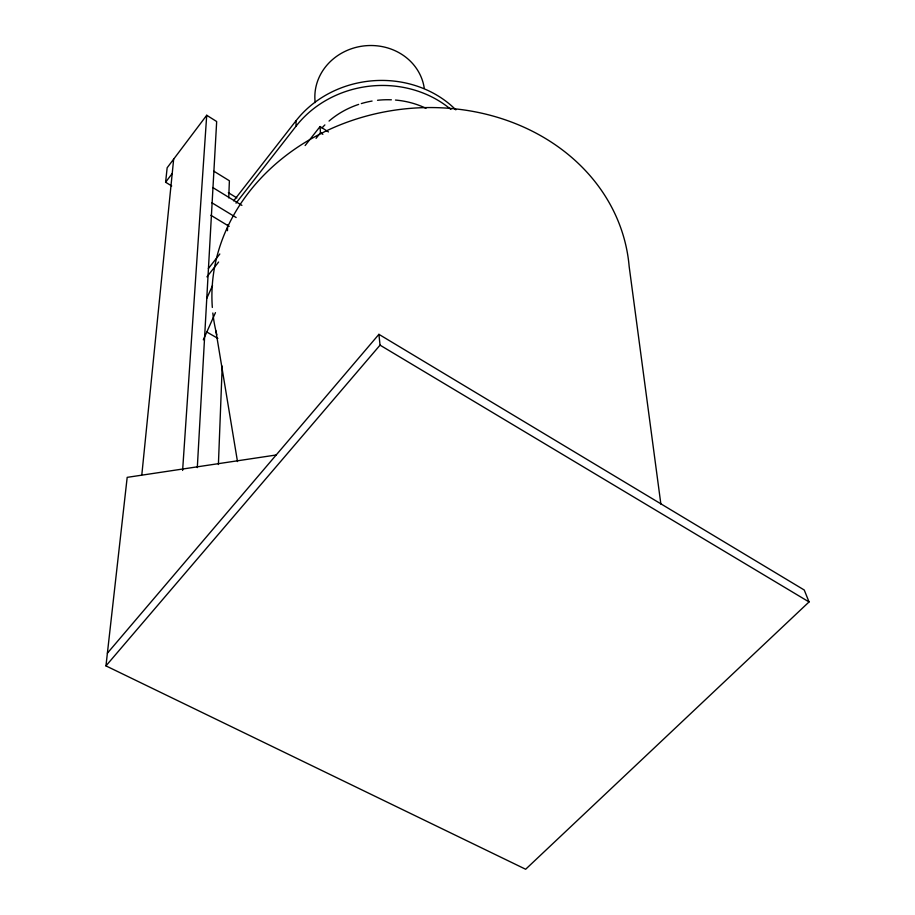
<?xml version="1.0" encoding="UTF-8"?>
<svg xmlns="http://www.w3.org/2000/svg" width="915" height="915" viewBox="0 0 915 915"><rect width="100%" height="100%" fill="white"/><g stroke="black" fill="none" stroke-linecap="round" stroke-linejoin="round"><path stroke-width="1.37" d="M218.399 464.523L222.208 366.137M227.458 230.683L227.675 224.976M228.727 197.88L229.391 180.77L213.927 171.242M197.308 467.599L216.672 121.523L206.71 115.267L167.148 167.788L165.604 182.245L171.711 185.951M182.611 470.447L206.71 115.267M141.836 474.668L173.667 159.141M107.387 653.196L378.913 334.341L804.251 590.015L809.043 601.944L525.656 869.25L105.957 665.88L127.185 477.356L276.158 454.995M203.324 339.831L215.46 312.644M206.779 298.336L212.52 285.594M165.604 182.245L172.214 173.495M233.645 200.854L295.945 120.849A102.125 91.214 -6.7 0 1 455.842 109.846M236.024 203.153L296.128 126.087L295.945 120.849M208.38 268.541L219.817 254.004M305.13 145.554L320.078 126.544L328.462 131.943M206.927 276.845L218.616 262.022M316.064 138.359L320.467 132.778L320.078 126.544M105.957 665.88L380.045 345.149L378.913 334.341M206.721 331.962L217.862 338.39M380.045 345.149L809.043 601.944M210.896 215.3L229.196 226.371M211.697 202.661L236.127 217.518M228.361 192.699L236.871 197.915M212.76 187.529L241.903 205.372M320.467 132.778L322.869 134.322M215.837 330.727L237.488 461.549M660.87 504.096L629.154 266.437A209.524 179.672 -8.5 0 0 406.443 108.725A209.524 179.672 -8.5 0 0 212.326 307.451M296.128 126.087A102.72 91.591 -6.8 0 1 450.912 109.445M315.195 102.606A55.014 50.359 -6.4 0 1 363.049 46.025A55.014 50.359 -6.4 0 1 424.263 88.24M216.844 334.844A209.524 179.672 -8.5 0 1 212.829 313.022M321.966 127.963A82.613 73.738 -7.2 0 1 324.882 124.909M329.045 121.066A82.613 73.738 -7.2 0 1 358.669 104.401M361.311 103.578A82.613 73.738 -7.2 0 1 372.085 101.05M377.529 100.284A82.613 73.738 -7.2 0 1 391.38 99.804M395.474 100.055A82.613 73.738 -7.2 0 1 425.99 108.313"/></g></svg>
